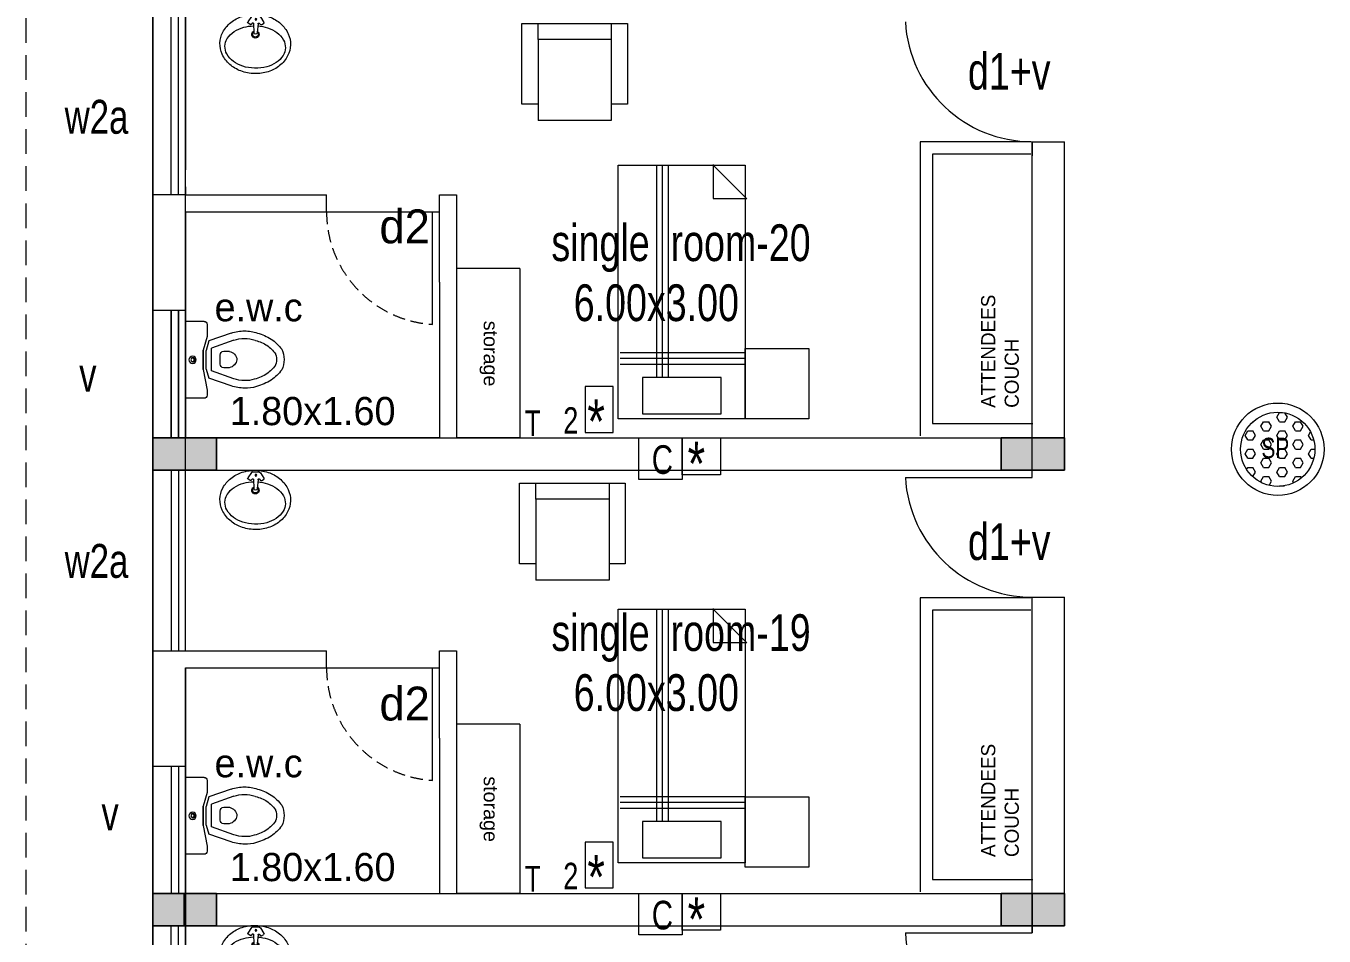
# Model space of a CAD drawing. Header units: metres. Extents: x 191982 to 427160, y -8904 to 80370.
# Drawn here: x 375868 to 385066, y 41819 to 48272 of the extents above; entities that cross this region are included whole.
import ezdxf

# ---------------------------------------------------------------- set-up
doc = ezdxf.new("R2010")
doc.units = ezdxf.units.M
doc.header["$LTSCALE"] = 700
doc.header["$MEASUREMENT"] = 0
doc.linetypes.add('DASHED2', pattern=[0.375, 0.25, -0.125])
doc.linetypes.add('HIDDEN2', pattern=[0.1875, 0.125, -0.0625])
doc.layers.get('0').update_dxf_attribs({"lineweight": 9})
for name, color, linetype, lineweight in [('COLUMN', 7, 'Continuous', 9), ('fur1', 7, 'Continuous', 9), ('FURNITURE', 7, 'Continuous', 9), ('MAIN GATE', 7, 'Continuous', 9), ('NEW PLANS', 7, 'Continuous', 9), ('PLAN', 7, 'Continuous', 9), ('TEXT', 7, 'Continuous', 9)]:
    doc.layers.add(name, color=color, linetype=linetype, lineweight=lineweight)
doc.styles.add('RVR', font='MOD20.TTF')
doc.styles.get("Standard").update_dxf_attribs({"font": 'swisscl.ttf'})

# ---------------------------------------------------------------- blocks, each defined once
blk = doc.blocks.new('EWC')
at = {"layer": 'COLUMN'}
blk.add_line((-0.2727, 0), (0.2727, 0), dxfattribs=at)
at = {"layer": 'PLAN'}
for p, q in [((-0.2727, -0.1316), (-0.2727, 0)), ((0.2727, -0.1316), (0.2727, 0)), ((-0.2512, -0.1532), (-0.1643, -0.1532)), ((-0.1895, -0.3249), (-0.1341, -0.167)), ((-0.1643, -0.1532), (-0.0685, -0.1258)), ((-0.1341, -0.167), (-0.0654, -0.1474)), ((-0.0685, -0.1258), (0.0685, -0.1258)), ((0.0685, -0.1258), (-0.0685, -0.1258)), ((0.0654, -0.1474), (-0.0654, -0.1474)), ((0.0654, -0.1474), (0.1293, -0.1656)), ((0.0685, -0.1258), (0.2143, -0.1532)), ((0.1852, -0.3249), (0.1293, -0.1656)), ((0.2143, -0.1532), (0.2512, -0.1532)), ((-0.1386, -0.3427), (-0.0831, -0.1844)), ((0.0788, -0.1844), (-0.0831, -0.1844)), ((-0.0603, -0.2716), (-0.0603, -0.3111)), ((0.0297, -0.2453), (-0.034, -0.2453)), ((0.056, -0.3111), (0.056, -0.2716)), ((0.1343, -0.3427), (0.0788, -0.1844))]:
    blk.add_line(p, q, dxfattribs=at)
for radius in [0.026, 0.0118]:
    blk.add_circle((0, -0.0508), radius, dxfattribs=at)
for centre, radius, start, end in [((-0.0141, -0.0486), 0.0036, 90.20714, 251.79286), ((-0.0127, -0.0573), 0.0036, 126.20714, 287.79286), ((0, -0.0508), 0.0153, 184.45592, 193.54408), ((0, -0.0508), 0.0153, 220.45592, 229.54408), ((-0.0065, -0.0635), 0.0036, 162.20714, 323.79286), ((0, -0.0508), 0.0153, 256.45592, 265.54408), ((0.0022, -0.0649), 0.0036, 198.20714, 359.79286), ((0, -0.0508), 0.0153, 292.45592, 301.54408), ((0.0101, -0.0609), 0.0036, 234.20714, 35.79286), ((0, -0.0508), 0.0153, 328.45592, 337.54408), ((0.0141, -0.0531), 0.0036, 270.20714, 71.79286), ((-0.2512, -0.1316), 0.0216, 180, 270), ((0.2512, -0.1316), 0.0216, 270, 360), ((-0.034, -0.2716), 0.0263, 90, 180), ((0.0297, -0.2716), 0.0263, 360, 90), ((0.0832, -0.4179), 0.2881, 161.16462, 180), ((0.0832, -0.4179), 0.2342, 161.16462, 180), ((0.0055, -0.2984), 0.067, 190.92396, 265.02141), ((-0.0002, -0.3646), 0.000539, 260.70561, 283.41981), ((-0.0109, -0.2978), 0.0682, 279.07843, 348.78496), ((-0.0875, -0.4179), 0.2342, 360, 18.83538), ((-0.0875, -0.4179), 0.2881, 360, 18.83538), ((0.0832, -0.4179), 0.2881, 180, 198.83538), ((0.0832, -0.4179), 0.2342, 180, 198.83538), ((-0.0193, -0.4324), 0.1664, 341.16462, 3.77544), ((-0.0193, -0.4324), 0.2203, 341.16462, 3.77544), ((0.1598, -0.4175), 0.3615, 194.96262, 211.78382), ((0.1598, -0.4175), 0.3076, 194.96262, 211.78382), ((-0.1809, -0.4026), 0.3298, 327.64617, 344.75526), ((-0.1809, -0.4026), 0.3837, 327.64617, 344.75526), ((0.1069, -0.4322), 0.3092, 214.63594, 233.93892), ((0.1069, -0.4322), 0.2553, 214.63594, 233.93892), ((-0.0022, -0.5371), 0.1085, 243.29881, 270), ((-0.0022, -0.5371), 0.1085, 270, 296.70119), ((-0.1112, -0.4322), 0.2553, 306.06108, 325.36406), ((-0.1112, -0.4322), 0.3092, 306.06108, 325.36406), ((-0.0022, -0.5371), 0.1624, 243.29881, 270), ((-0.0022, -0.5371), 0.1624, 270, 296.70119)]:
    blk.add_arc(centre, radius, start, end, dxfattribs=at)
blk = doc.blocks.new('BASIN')
at = {"layer": 'PLAN'}
for p, q in [((-0.0664, 0.0159), (-0.1279, 0.0123)), ((-0.0732, 0.0397), (-0.062, 0.0562)), ((-0.0629, 0.0267), (-0.0719, 0.0327)), ((-0.0163, 0.0314), (-0.0551, 0.0576)), ((-0.0103, -0.0193), (-0.0103, 0.0193)), ((-0.0664, -0.0159), (-0.1279, -0.0123)), ((-0.0732, -0.0397), (-0.062, -0.0562)), ((-0.0629, -0.0267), (-0.0719, -0.0327)), ((-0.0163, -0.0315), (-0.0551, -0.0576))]:
    blk.add_line(p, q, dxfattribs=at)
blk.add_lwpolyline([(-0.2102, -0.25, 0.114941), (-0.1316, -0.2317, 0.103853), (-0.0616, -0.1768, 0.091249), (-0.0165, -0.0975, 0.083978), (0, 0, 0.083978), (-0.0165, 0.0975, 0.091249), (-0.0616, 0.1768, 0.103853), (-0.1316, 0.2317, 0.114941), (-0.2102, 0.25, 0.114941), (-0.2887, 0.2317, 0.103853), (-0.3588, 0.1768, 0.091249), (-0.4039, 0.0975, 0.083978), (-0.4204, 0, 0.083978), (-0.4039, -0.0975, 0.091249), (-0.3588, -0.1768, 0.103853), (-0.2887, -0.2317, 0.114941)], format="xyb", close=True, dxfattribs=at)
for points in [[(-0.082, 0.015, 0.058321), (-0.0937, 0.085, 0.08231), (-0.1256, 0.1515, 0.106842), (-0.1772, 0.1994, 0.134388), (-0.2316, 0.2143, 0.134388), (-0.286, 0.1994, 0.106842), (-0.3377, 0.1515, 0.08231), (-0.3696, 0.085, 0.070665), (-0.3816, 0)], [(-0.3816, 0, 0.070665), (-0.3696, -0.085, 0.08231), (-0.3377, -0.1515, 0.106842), (-0.286, -0.1994, 0.134388), (-0.2316, -0.2143, 0.134388), (-0.1772, -0.1994, 0.106842), (-0.1256, -0.1515, 0.08231), (-0.0937, -0.085, 0.058296), (-0.082, -0.015)]]:
    blk.add_lwpolyline(points, format="xyb", dxfattribs=at)
for radius in [0.00569, 0.00369]:
    blk.add_circle((-0.0349, 0), radius, dxfattribs=at)
for centre, radius, start, end in [((-0.142, -0.0004), 0.0257, 30.89641, 331.20825), ((-0.142, -0.0004), 0.0188, 42.66127, 320.64746), ((-0.1279, 0), 0.0123, 89.75733, 270.24267), ((-0.0691, 0.0369), 0.005, 145.96273, 235.96273), ((-0.0663, 0.0218), 0.0059, 268.92232, 55.39757), ((-0.0579, 0.0534), 0.005, 55.96273, 145.96273), ((-0.0247, 0.0197), 0.0144, 358.39997, 54.51472), ((-0.0691, -0.0369), 0.005, 123.91807, 214.03727), ((-0.0663, -0.0218), 0.0059, 304.60243, 91.07768), ((-0.0579, -0.0534), 0.005, 214.03727, 304.00089), ((-0.0247, -0.0197), 0.0144, 305.48528, 1.60003)]:
    blk.add_arc(centre, radius, start, end, dxfattribs=at)
blk = doc.blocks.new('A$C68D14229')
for p, q in [((0.53, 0.15), (0.53, 72.15)), ((0.53, 72.15), (36.53, 72.15)), ((36.53, 72.15), (36.53, 0.15)), ((22.29, 60.4), (22.29, 0.15)), ((23.96, 60.4), (23.96, 0.15)), ((25.62, 60.4), (25.62, 0.15)), ((0.53, 56.71), (36, 56.69)), ((0.53, 55.02), (36, 55.02)), ((0.53, 53.36), (36, 53.36)), ((0.11, 9.73), (9.63, 0.15)), ((9.63, 9.58), (0.11, 9.58)), ((9.63, 0), (9.63, 9.58)), ((36.53, 0.15), (0.53, 0.15))]:
    blk.add_line(p, q)
blk.add_lwpolyline([(29.63, 70.7), (7.38, 70.7), (7.38, 60.4), (29.63, 60.4)], close=True)
blk = doc.blocks.new('sofa1')
at = {"layer": 'fur1', "ltscale": 0.5}
for p, q in [((-16.33, 0), (-16.33, -25)), ((-11.33, 0), (-16.33, 0)), ((11.33, 0), (-11.33, 0)), ((-11.33, 0), (-11.33, -30)), ((16.33, 0), (11.33, 0)), ((11.33, -5), (11.33, 0)), ((11.33, -5), (11.33, 0)), ((16.33, -25), (16.33, 0)), ((-11.33, -5), (11.33, -5)), ((11.33, -5), (11.33, -30)), ((-16.33, -25), (-11.33, -25)), ((11.33, -25), (16.33, -25)), ((-11.33, -30), (11.33, -30))]:
    blk.add_line(p, q, dxfattribs=at)
blk = doc.blocks.new('DAS')
at = {"layer": 'MAIN GATE'}
h = blk.add_hatch(dxfattribs=at)
h.set_pattern_fill('HEX', color=1, scale=0.3, style=0)
h.paths.add_polyline_path([(-3163.779, -2.1999, 1), (-3163.253, -2.1999, 1)])
at = {"layer": 'MAIN GATE', "color": 5}
for radius in [0.3279, 0.263]:
    blk.add_circle((-3163.516, -2.1999), radius, dxfattribs=at)
at = {"layer": 'NEW PLANS', "color": 7}
blk.add_text('SP', height=0.144, dxfattribs=at).set_placement((-3163.6314, -2.2621))

msp = doc.modelspace()

# ---------------------------------------------------------------- hatches: boundary and pattern name
at = {"layer": 'NEW PLANS'}
for points in [[(376767.772, 45351.692), (376767.772, 45121.692), (376997.772, 45121.692), (376997.772, 45351.692)], [(376767.772, 45351.692), (376767.772, 45121.692), (376997.772, 45121.692), (376997.772, 45351.692)], [(376767.772, 45351.692), (376767.772, 45121.692), (376997.772, 45121.692), (376997.772, 45351.692)], [(376767.772, 45351.692), (376767.772, 45121.692), (376997.772, 45121.692), (376997.772, 45351.692)], [(376997.772, 45351.692), (376997.772, 45121.692), (376767.772, 45121.692), (376767.772, 45351.692)], [(376767.772, 45351.692), (376767.772, 45121.692), (376997.772, 45121.692), (376997.772, 45351.692)], [(376767.772, 45351.692), (376767.772, 45121.692), (376997.772, 45121.692), (376997.772, 45351.692)], [(376997.772, 45351.692), (376997.772, 45121.692), (376767.772, 45121.692), (376767.772, 45351.692)], [(376997.772, 45351.692), (376997.772, 45121.692), (377217.772, 45121.692), (377217.772, 45351.692)], [(376997.772, 45351.692), (376997.772, 45121.692), (377217.772, 45121.692), (377217.772, 45351.692)], [(376997.772, 45351.692), (376997.772, 45121.692), (377217.772, 45121.692), (377217.772, 45351.692)], [(376997.772, 45351.692), (376997.772, 45121.692), (377217.772, 45121.692), (377217.772, 45351.692)], [(376997.772, 45351.692), (377217.772, 45351.692), (377217.772, 45121.692), (376997.772, 45121.692)], [(376997.772, 45351.692), (376997.772, 45121.692), (377217.772, 45121.692), (377217.772, 45351.692)], [(376997.772, 45351.692), (376997.772, 45121.692), (377217.772, 45121.692), (377217.772, 45351.692)], [(376997.772, 45351.692), (377217.772, 45351.692), (377217.772, 45121.692), (376997.772, 45121.692)], [(382777.772, 45351.692), (382777.772, 45121.692), (382997.772, 45121.692), (382997.772, 45351.692)], [(382777.772, 45351.692), (382777.772, 45121.692), (382997.772, 45121.692), (382997.772, 45351.692)], [(382777.772, 45351.692), (382777.772, 45121.692), (382997.772, 45121.692), (382997.772, 45351.692)], [(382777.772, 45351.692), (382777.772, 45121.692), (382997.772, 45121.692), (382997.772, 45351.692)], [(383007.772, 45351.692), (383007.772, 45121.692), (382777.772, 45121.692), (382777.772, 45351.692)], [(383007.772, 45351.692), (383007.772, 45121.692), (382777.772, 45121.692), (382777.772, 45351.692)], [(382777.772, 45351.692), (382777.772, 45121.692), (382997.772, 45121.692), (382997.772, 45351.692)], [(382777.772, 45351.692), (382777.772, 45121.692), (382997.772, 45121.692), (382997.772, 45351.692)], [(382777.772, 45351.692), (382777.772, 45121.692), (382997.772, 45121.692), (382997.772, 45351.692)], [(383007.772, 45351.692), (383007.772, 45121.692), (382777.772, 45121.692), (382777.772, 45351.692)], [(383007.772, 45351.692), (383007.772, 45121.692), (382777.772, 45121.692), (382777.772, 45351.692)], [(382777.772, 45351.692), (382777.772, 45121.692), (382997.772, 45121.692), (382997.772, 45351.692)], [(382777.772, 45351.692), (382777.772, 45121.692), (382997.772, 45121.692), (382997.772, 45351.692)], [(383007.772, 45351.692), (383007.772, 45121.692), (382777.772, 45121.692), (382777.772, 45351.692)], [(383007.772, 45351.692), (383007.772, 45121.692), (382777.772, 45121.692), (382777.772, 45351.692)], [(382777.772, 45351.692), (382777.772, 45121.692), (382997.772, 45121.692), (382997.772, 45351.692)], [(382777.772, 45351.692), (382777.772, 45121.692), (382997.772, 45121.692), (382997.772, 45351.692)], [(382997.772, 45351.692), (382777.772, 45351.692), (382777.772, 45121.692), (382997.772, 45121.692)], [(382997.772, 45351.692), (382997.772, 45121.692), (383227.772, 45121.692), (383227.772, 45351.692)], [(382997.772, 45351.692), (382997.772, 45121.692), (383227.772, 45121.692), (383227.772, 45351.692)], [(382997.772, 45351.692), (382997.772, 45121.692), (383227.772, 45121.692), (383227.772, 45351.692)], [(382997.772, 45351.692), (382997.772, 45121.692), (383227.772, 45121.692), (383227.772, 45351.692)], [(382997.772, 45351.692), (382997.772, 45121.692), (383227.772, 45121.692), (383227.772, 45351.692)], [(382997.772, 45351.692), (382997.772, 45121.692), (383227.772, 45121.692), (383227.772, 45351.692)], [(382997.772, 45351.692), (382997.772, 45121.692), (383227.772, 45121.692), (383227.772, 45351.692)], [(382997.772, 45351.692), (382997.772, 45121.692), (383227.772, 45121.692), (383227.772, 45351.692)], [(382997.772, 45351.692), (382997.772, 45121.692), (383227.772, 45121.692), (383227.772, 45351.692)], [(382997.772, 45351.692), (382997.772, 45121.692), (383227.772, 45121.692), (383227.772, 45351.692)], [(382997.772, 45351.692), (382997.772, 45121.692), (383227.772, 45121.692), (383227.772, 45351.692)], [(383227.772, 45351.692), (383227.772, 45121.692), (382997.772, 45121.692), (382997.772, 45351.692)], [(383007.772, 45351.692), (383227.772, 45351.692), (383227.772, 45121.692), (383007.772, 45121.692)], [(383007.772, 45351.692), (383227.772, 45351.692), (383227.772, 45121.692), (383007.772, 45121.692)], [(383007.772, 45351.692), (383227.772, 45351.692), (383227.772, 45121.692), (383007.772, 45121.692)], [(383007.772, 45351.692), (383227.772, 45351.692), (383227.772, 45121.692), (383007.772, 45121.692)], [(383007.772, 45351.692), (383227.772, 45351.692), (383227.772, 45121.692), (383007.772, 45121.692)], [(383007.772, 45351.692), (383227.772, 45351.692), (383227.772, 45121.692), (383007.772, 45121.692)], [(376767.772, 42121.692), (376767.772, 41891.692), (376987.772, 41891.692), (376987.772, 42121.692)], [(376767.772, 41891.692), (376767.772, 42121.692), (376987.772, 42121.692), (376987.772, 41891.692)], [(376997.772, 41891.692), (376997.772, 42121.692), (376767.772, 42121.692), (376767.772, 41891.692)], [(376997.772, 41891.692), (376997.772, 42121.692), (376767.772, 42121.692), (376767.772, 41891.692)], [(376767.772, 42121.692), (376767.772, 41891.692), (376987.772, 41891.692), (376987.772, 42121.692)], [(376767.772, 42121.692), (376767.772, 41891.692), (376997.772, 41891.692), (376997.772, 42121.692)], [(376767.772, 42121.692), (376767.772, 41891.692), (376997.772, 41891.692), (376997.772, 42121.692)], [(376767.772, 42121.692), (376767.772, 41891.692), (376997.772, 41891.692), (376997.772, 42121.692)], [(376767.772, 42121.692), (376767.772, 41891.692), (376997.772, 41891.692), (376997.772, 42121.692)], [(376767.772, 41891.692), (376767.772, 42121.692), (376987.772, 42121.692), (376987.772, 41891.692)], [(376767.772, 42121.692), (376767.772, 41891.692), (376987.772, 41891.692), (376987.772, 42121.692)], [(376997.772, 42121.692), (376997.772, 41891.692), (376767.772, 41891.692), (376767.772, 42121.692)], [(376997.772, 42121.692), (376997.772, 41891.692), (376767.772, 41891.692), (376767.772, 42121.692)], [(376767.772, 41891.692), (376767.772, 42121.692), (376987.772, 42121.692), (376987.772, 41891.692)], [(376767.772, 41891.692), (376767.772, 42121.692), (376997.772, 42121.692), (376997.772, 41891.692)], [(376767.772, 41891.692), (376767.772, 42121.692), (376997.772, 42121.692), (376997.772, 41891.692)], [(376767.772, 41891.692), (376767.772, 42121.692), (376997.772, 42121.692), (376997.772, 41891.692)], [(376767.772, 41891.692), (376767.772, 42121.692), (376997.772, 42121.692), (376997.772, 41891.692)], [(376987.772, 42121.692), (376987.772, 41891.692), (377217.772, 41891.692), (377217.772, 42121.692)], [(376987.772, 41891.692), (376987.772, 42121.692), (377217.772, 42121.692), (377217.772, 41891.692)], [(376987.772, 42121.692), (376987.772, 41891.692), (377217.772, 41891.692), (377217.772, 42121.692)], [(376987.772, 41891.692), (376987.772, 42121.692), (377217.772, 42121.692), (377217.772, 41891.692)], [(376987.772, 42121.692), (376987.772, 41891.692), (377217.772, 41891.692), (377217.772, 42121.692)], [(376987.772, 41891.692), (376987.772, 42121.692), (377217.772, 42121.692), (377217.772, 41891.692)], [(376997.772, 41891.692), (377217.772, 41891.692), (377217.772, 42121.692), (376997.772, 42121.692)], [(376997.772, 41891.692), (377217.772, 41891.692), (377217.772, 42121.692), (376997.772, 42121.692)], [(376997.772, 42121.692), (376997.772, 41891.692), (377217.772, 41891.692), (377217.772, 42121.692)], [(376997.772, 42121.692), (376997.772, 41891.692), (377217.772, 41891.692), (377217.772, 42121.692)], [(376997.772, 42121.692), (376997.772, 41891.692), (377217.772, 41891.692), (377217.772, 42121.692)], [(376997.772, 42121.692), (376997.772, 41891.692), (377217.772, 41891.692), (377217.772, 42121.692)], [(376997.772, 42121.692), (377217.772, 42121.692), (377217.772, 41891.692), (376997.772, 41891.692)], [(376997.772, 42121.692), (377217.772, 42121.692), (377217.772, 41891.692), (376997.772, 41891.692)], [(376997.772, 41891.692), (376997.772, 42121.692), (377217.772, 42121.692), (377217.772, 41891.692)], [(376997.772, 41891.692), (376997.772, 42121.692), (377217.772, 42121.692), (377217.772, 41891.692)], [(376997.772, 41891.692), (376997.772, 42121.692), (377217.772, 42121.692), (377217.772, 41891.692)], [(376997.772, 41891.692), (376997.772, 42121.692), (377217.772, 42121.692), (377217.772, 41891.692)], [(382777.772, 42121.692), (382777.772, 41891.692), (382997.772, 41891.692), (382997.772, 42121.692)], [(382777.772, 42121.692), (382777.772, 41891.692), (382997.772, 41891.692), (382997.772, 42121.692)], [(382777.772, 42121.692), (382777.772, 41891.692), (382997.772, 41891.692), (382997.772, 42121.692)], [(383007.772, 42121.692), (383007.772, 41891.692), (382777.772, 41891.692), (382777.772, 42121.692)], [(383007.772, 42121.692), (383007.772, 41891.692), (382777.772, 41891.692), (382777.772, 42121.692)], [(382777.772, 42121.692), (382777.772, 41891.692), (382997.772, 41891.692), (382997.772, 42121.692)], [(382777.772, 42121.692), (382777.772, 41891.692), (382997.772, 41891.692), (382997.772, 42121.692)], [(383007.772, 42121.692), (383007.772, 41891.692), (382777.772, 41891.692), (382777.772, 42121.692)], [(383007.772, 42121.692), (383007.772, 41891.692), (382777.772, 41891.692), (382777.772, 42121.692)], [(382777.772, 42121.692), (382777.772, 41891.692), (382997.772, 41891.692), (382997.772, 42121.692)], [(382997.772, 42121.692), (382997.772, 41891.692), (383227.772, 41891.692), (383227.772, 42121.692)], [(382997.772, 42121.692), (382997.772, 41891.692), (383227.772, 41891.692), (383227.772, 42121.692)], [(382997.772, 42121.692), (382997.772, 41891.692), (383227.772, 41891.692), (383227.772, 42121.692)], [(382997.772, 42121.692), (382997.772, 41891.692), (383227.772, 41891.692), (383227.772, 42121.692)], [(382997.772, 42121.692), (382997.772, 41891.692), (383227.772, 41891.692), (383227.772, 42121.692)], [(382997.772, 42121.692), (382997.772, 41891.692), (383227.772, 41891.692), (383227.772, 42121.692)], [(383007.772, 42121.692), (383227.772, 42121.692), (383227.772, 41891.692), (383007.772, 41891.692)], [(383007.772, 42121.692), (383227.772, 42121.692), (383227.772, 41891.692), (383007.772, 41891.692)], [(383007.772, 42121.692), (383227.772, 42121.692), (383227.772, 41891.692), (383007.772, 41891.692)], [(383007.772, 42121.692), (383227.772, 42121.692), (383227.772, 41891.692), (383007.772, 41891.692)]]:
    msp.add_hatch(color=256, dxfattribs=at).paths.add_polyline_path(points)

# ---------------------------------------------------------------- linework, layer by layer
for points in [[(380028.907, 45714.597), (379831.111, 45714.597), (379831.111, 45390.131), (380028.907, 45390.131)], [(380210.496, 45351.692), (380517.404, 45351.692), (380517.404, 45057.232), (380210.496, 45057.232)], [(380517.404, 45351.692), (380790.211, 45351.692), (380790.211, 45089.95), (380517.404, 45089.95)], [(380028.907, 42484.597), (379831.111, 42484.597), (379831.111, 42160.131), (380028.907, 42160.131)], [(380210.496, 42121.692), (380517.404, 42121.692), (380517.404, 41827.232), (380210.496, 41827.232)], [(380517.404, 42121.692), (380790.211, 42121.692), (380790.211, 41859.95), (380517.404, 41859.95)]]:
    msp.add_lwpolyline(points, close=True)
at = {"layer": 'FURNITURE'}
for p, q in [((382987.192, 47450.99), (382204.095, 47450.99)), ((382204.095, 47450.99), (382204.095, 45366.763)), ((382987.192, 47363.233), (382291.853, 47363.233)), ((382291.853, 47363.233), (382291.853, 45454.52)), ((379367.772, 46551.692), (378917.772, 46551.692)), ((379367.772, 46551.692), (379367.772, 45351.692)), ((382291.853, 45454.52), (383001.829, 45454.52)), ((379367.772, 45351.692), (378917.772, 45351.692)), ((382987.192, 44217.16), (382204.095, 44217.16)), ((382204.095, 44217.16), (382204.095, 42132.932)), ((382987.192, 44129.403), (382291.853, 44129.403)), ((382291.853, 44129.403), (382291.853, 42220.69)), ((379367.772, 43321.692), (378917.772, 43321.692)), ((379367.772, 43321.692), (379367.772, 42121.692)), ((382291.853, 42220.69), (383001.829, 42220.69)), ((379367.772, 42121.692), (378917.772, 42121.692))]:
    msp.add_line(p, q, dxfattribs=at)
for points in [[(380964.455, 45985.597), (381414.455, 45985.597), (381414.455, 45485.597), (380964.455, 45485.597)], [(380964.455, 42807.128), (381414.455, 42807.128), (381414.455, 42307.128), (380964.455, 42307.128)]]:
    msp.add_lwpolyline(points, close=True, dxfattribs=at)
at = {"layer": 'MAIN GATE'}
for p, q in [((376767.772, 51581.692), (376767.772, 19256.692)), ((376997.772, 47074.832), (376767.772, 47074.832)), ((377997.772, 46954.832), (377997.772, 47074.832)), ((377217.772, 45354.832), (378797.772, 45354.832)), ((377997.772, 43721.692), (377997.772, 43841.692)), ((377217.772, 42121.692), (378917.772, 42121.692)), ((377217.772, 41891.692), (378917.772, 41891.692))]:
    msp.add_line(p, q, dxfattribs=at)
at = {"layer": 'NEW PLANS'}
for p, q in [((376767.772, 22511.692), (376767.772, 54811.692)), ((376767.772, 22741.692), (376767.772, 54811.692)), ((376997.772, 47074.832), (376997.772, 49802.65)), ((376997.772, 48582.65), (376997.772, 47252.65)), ((376897.772, 47074.832), (376897.772, 48354.312)), ((376947.772, 47074.832), (376947.772, 48354.312)), ((376997.772, 47252.65), (376997.772, 48352.65)), ((376997.772, 47252.65), (376997.772, 48257.381)), ((376997.772, 48257.381), (376997.772, 47252.65)), ((382997.772, 45071.692), (382997.772, 47451.692)), ((382997.772, 47451.692), (382997.772, 47351.692)), ((382997.772, 45121.692), (382997.772, 47451.692)), ((382997.772, 45121.692), (382997.772, 47451.692)), ((382997.772, 47451.692), (383227.772, 47451.692)), ((383227.772, 45121.692), (383227.772, 47451.692)), ((383227.772, 45121.692), (383227.772, 47451.692)), ((383227.772, 45121.692), (383227.772, 47451.692)), ((376997.772, 47074.832), (376997.772, 47252.65)), ((376997.772, 46752.65), (376997.772, 47132.65)), ((376997.772, 46752.65), (376997.772, 47132.65)), ((376997.772, 46752.65), (376997.772, 47132.65)), ((376997.772, 47132.65), (376997.772, 47074.832)), ((376997.772, 47132.65), (376997.772, 47074.832)), ((376997.772, 47132.65), (376997.772, 47074.832)), ((376997.772, 47132.65), (376997.772, 47074.832)), ((376997.772, 47132.65), (376997.772, 47074.832)), ((376997.772, 46752.65), (376997.772, 47131.692)), ((376997.772, 46752.65), (376997.772, 47131.692)), ((376997.772, 46752.65), (376997.772, 47131.692)), ((376997.772, 46752.65), (376997.772, 47131.692)), ((376997.772, 47074.832), (377997.772, 47074.832)), ((378797.772, 47074.832), (378917.772, 47074.832)), ((378797.772, 46454.832), (378797.772, 47074.832)), ((378797.772, 47074.832), (378917.772, 47074.832)), ((378797.772, 46454.832), (378797.772, 47074.832)), ((378917.772, 47074.832), (378917.772, 45354.832)), ((378917.772, 47074.832), (378917.772, 45354.832)), ((376997.772, 46752.65), (376997.772, 46954.832)), ((376997.772, 46954.832), (376997.772, 46752.65)), ((376997.772, 46954.832), (376997.772, 46752.65)), ((376997.772, 46954.832), (376997.772, 46752.65)), ((376997.772, 46954.832), (376997.772, 46752.65)), ((376997.772, 46954.832), (376997.772, 46912.65)), ((376997.772, 46752.65), (376997.772, 46954.832)), ((376997.772, 46574.832), (376997.772, 46954.832)), ((376997.772, 46574.832), (376997.772, 46954.832)), ((376997.772, 46574.832), (376997.772, 46954.832)), ((376997.772, 46574.832), (376997.772, 46954.832)), ((376997.772, 46954.832), (376997.772, 46454.832)), ((376997.772, 46954.832), (378797.772, 46954.832)), ((376997.772, 46794.832), (376997.772, 46914.832)), ((376997.772, 46794.832), (376997.772, 46914.832)), ((376997.772, 45352.65), (376997.772, 46912.65)), ((376997.772, 46912.65), (376997.772, 46792.65)), ((378747.772, 46156.396), (378747.772, 46954.832)), ((376997.772, 46574.832), (376997.772, 46794.832)), ((376997.772, 46574.832), (376997.772, 46794.832)), ((376997.772, 43841.692), (376997.772, 46632.65)), ((376997.772, 43841.692), (376997.772, 46632.65)), ((376997.772, 45351.692), (376997.772, 46632.65)), ((376997.772, 45351.692), (376997.772, 46632.65)), ((376997.772, 46332.65), (376997.772, 46632.65)), ((376997.772, 45352.65), (376997.772, 46632.65)), ((376997.772, 45352.65), (376997.772, 46632.65)), ((376997.772, 45352.65), (376997.772, 46632.65)), ((378917.772, 46574.832), (378917.772, 45354.832)), ((376997.772, 46454.832), (376997.772, 45450.101)), ((376997.772, 46454.832), (376997.772, 45354.832)), ((376997.772, 45450.101), (376997.772, 46454.832)), ((378797.772, 46454.832), (378797.772, 45354.832)), ((378797.772, 46454.832), (378797.772, 45354.832)), ((378797.772, 46454.832), (378797.772, 45354.832)), ((376997.772, 46254.832), (376767.772, 46254.832)), ((376897.772, 45354.312), (376897.772, 46254.832)), ((376897.772, 46254.832), (376897.772, 45354.832)), ((376947.772, 45354.312), (376947.772, 46254.832)), ((376947.772, 46254.832), (376947.772, 45354.832)), ((376767.772, 45355.27), (377217.772, 45355.27)), ((376767.772, 45355.27), (377217.772, 45355.27)), ((376767.772, 45355.27), (377217.772, 45355.27)), ((376767.772, 45355.27), (377217.772, 45355.27)), ((376767.772, 45355.27), (377217.772, 45355.27)), ((376767.772, 45355.27), (377217.772, 45355.27)), ((376767.772, 45355.27), (377217.772, 45355.27)), ((376767.772, 45355.27), (377217.772, 45355.27)), ((376767.772, 45355.27), (377217.772, 45355.27)), ((376767.772, 45355.27), (377217.772, 45355.27)), ((376767.772, 45355.27), (377217.772, 45355.27)), ((376767.772, 45355.27), (377217.772, 45355.27)), ((376767.772, 45355.27), (377217.772, 45355.27)), ((376767.772, 45355.27), (377217.772, 45355.27)), ((376767.772, 45354.832), (377217.772, 45354.832)), ((376767.772, 45354.832), (377217.772, 45354.832)), ((376767.772, 45354.832), (377217.772, 45354.832)), ((376767.772, 45354.832), (377217.772, 45354.832)), ((376767.772, 45354.832), (377217.772, 45354.832)), ((376767.772, 45354.832), (377217.772, 45354.832)), ((376767.772, 45354.832), (378797.772, 45354.832)), ((376767.772, 45354.832), (378797.772, 45354.832)), ((376767.772, 45354.832), (378797.772, 45354.832)), ((376767.772, 45354.832), (377217.772, 45354.832)), ((376767.772, 45354.832), (377217.772, 45354.832)), ((376767.772, 45354.832), (377217.772, 45354.832)), ((376767.772, 45354.832), (377217.772, 45354.832)), ((376767.772, 45354.832), (377217.772, 45354.832)), ((376767.772, 45354.832), (378797.772, 45354.832)), ((376767.772, 45354.832), (378797.772, 45354.832)), ((376767.772, 45354.832), (378797.772, 45354.832)), ((376767.772, 45354.832), (377217.772, 45354.832)), ((376767.772, 45354.832), (377217.772, 45354.832)), ((376767.772, 45354.832), (377217.772, 45354.832)), ((376767.772, 45354.832), (377217.772, 45354.832)), ((376767.772, 45354.832), (377217.772, 45354.832)), ((376767.772, 45354.832), (377217.772, 45354.832)), ((376767.772, 45354.832), (377217.772, 45354.832)), ((376767.772, 45354.832), (377217.772, 45354.832)), ((376767.772, 45354.312), (377217.772, 45354.312)), ((376767.772, 45354.312), (377217.772, 45354.312)), ((376767.772, 45354.312), (377217.772, 45354.312)), ((376767.772, 45354.312), (377217.772, 45354.312)), ((376767.772, 45354.312), (377217.772, 45354.312)), ((376767.772, 45354.312), (377217.772, 45354.312)), ((376767.772, 45354.312), (377217.772, 45354.312)), ((376767.772, 45354.312), (377217.772, 45354.312)), ((376767.772, 45354.312), (377217.772, 45354.312)), ((376767.772, 45354.312), (377217.772, 45354.312)), ((376767.772, 45354.312), (377217.772, 45354.312)), ((376767.772, 45354.312), (377217.772, 45354.312)), ((376767.772, 45354.312), (377217.772, 45354.312)), ((376767.772, 45354.312), (377217.772, 45354.312)), ((376767.772, 45354.312), (378797.772, 45354.312)), ((376767.772, 45354.312), (378797.772, 45354.312)), ((376767.772, 45354.312), (378797.772, 45354.312)), ((376767.772, 45354.312), (378797.772, 45354.312)), ((376767.772, 45354.312), (378797.772, 45354.312)), ((376767.772, 45354.312), (378797.772, 45354.312)), ((376767.772, 45352.65), (377217.772, 45352.65)), ((376767.772, 45352.65), (377217.772, 45352.65)), ((376767.772, 45352.65), (377217.772, 45352.65)), ((376767.772, 45352.65), (377217.772, 45352.65)), ((376767.772, 45352.65), (377217.772, 45352.65)), ((376767.772, 45352.65), (377217.772, 45352.65)), ((376767.772, 45352.65), (377217.772, 45352.65)), ((376767.772, 45352.65), (377217.772, 45352.65)), ((376767.772, 45352.65), (377217.772, 45352.65)), ((376767.772, 45352.65), (377217.772, 45352.65)), ((376767.772, 45352.65), (377217.772, 45352.65)), ((376767.772, 45352.65), (377217.772, 45352.65)), ((376767.772, 45351.692), (377217.772, 45351.692)), ((376767.772, 45351.692), (377217.772, 45351.692)), ((376767.772, 45351.692), (377217.772, 45351.692)), ((376767.772, 45351.692), (377217.772, 45351.692)), ((376767.772, 45351.692), (377217.772, 45351.692)), ((376767.772, 45351.692), (377217.772, 45351.692)), ((376767.772, 45351.692), (377217.772, 45351.692)), ((376767.772, 45351.692), (377217.772, 45351.692)), ((376767.772, 45351.692), (377217.772, 45351.692)), ((376767.772, 45351.692), (377217.772, 45351.692)), ((376767.772, 45351.692), (377217.772, 45351.692)), ((376767.772, 45351.692), (377217.772, 45351.692)), ((376767.772, 45351.692), (377217.772, 45351.692)), ((376767.772, 45351.692), (377217.772, 45351.692)), ((376767.772, 45351.692), (383227.772, 45351.692)), ((376767.772, 45351.692), (383227.772, 45351.692)), ((376767.772, 45351.692), (383227.772, 45351.692)), ((376767.772, 45351.692), (383227.772, 45351.692)), ((376767.772, 45351.692), (383227.772, 45351.692)), ((376767.772, 45351.692), (383227.772, 45351.692)), ((376767.772, 45351.692), (383227.772, 45351.692)), ((376767.772, 45351.692), (383227.772, 45351.692)), ((377217.772, 45354.832), (378797.772, 45354.832)), ((377217.772, 45354.832), (378797.772, 45354.832)), ((377217.772, 45354.832), (378797.772, 45354.832)), ((377217.772, 45354.832), (378797.772, 45354.832)), ((377217.772, 45354.832), (378797.772, 45354.832)), ((377217.772, 45354.832), (378797.772, 45354.832)), ((377217.772, 45354.832), (378797.772, 45354.832)), ((377217.772, 45354.832), (378797.772, 45354.832)), ((377217.772, 45121.692), (377217.772, 45351.692)), ((377217.772, 45121.692), (377217.772, 45351.692)), ((377217.772, 45121.692), (377217.772, 45351.692)), ((377217.772, 45121.692), (377217.772, 45351.692)), ((377217.772, 45121.692), (377217.772, 45351.692)), ((377217.772, 45121.692), (377217.772, 45351.692)), ((377217.772, 45121.692), (377217.772, 45351.692)), ((377217.772, 45121.692), (377217.772, 45351.692)), ((382777.772, 45351.692), (383227.772, 45351.692)), ((382777.772, 45351.692), (383227.772, 45351.692)), ((382777.772, 45351.692), (383227.772, 45351.692)), ((382777.772, 45351.692), (383227.772, 45351.692)), ((382777.772, 45351.692), (383227.772, 45351.692)), ((382777.772, 45121.692), (382777.772, 45351.692)), ((382777.772, 45351.692), (383227.772, 45351.692)), ((382777.772, 45351.692), (383227.772, 45351.692)), ((382777.772, 45351.692), (383227.772, 45351.692)), ((382777.772, 45351.692), (383227.772, 45351.692)), ((382777.772, 45351.692), (383227.772, 45351.692)), ((382777.772, 45121.692), (382777.772, 45351.692)), ((382777.772, 45351.692), (383227.772, 45351.692)), ((382777.772, 45351.692), (383227.772, 45351.692)), ((382777.772, 45351.692), (383227.772, 45351.692)), ((382777.772, 45351.692), (383227.772, 45351.692)), ((382777.772, 45121.692), (382777.772, 45351.692)), ((383227.772, 45351.692), (382777.772, 45351.692)), ((382777.772, 45351.692), (383227.772, 45351.692)), ((382777.772, 45351.692), (383227.772, 45351.692)), ((382777.772, 45121.692), (382777.772, 45351.692)), ((382777.772, 45351.692), (383227.772, 45351.692)), ((382777.772, 45351.692), (383227.772, 45351.692)), ((382777.772, 45351.692), (383227.772, 45351.692)), ((382777.772, 45351.692), (383227.772, 45351.692)), ((382777.772, 45351.692), (383227.772, 45351.692)), ((382777.772, 45121.692), (382777.772, 45351.692)), ((382777.772, 45351.692), (383227.772, 45351.692)), ((382777.772, 45351.692), (383227.772, 45351.692)), ((382777.772, 45351.692), (383227.772, 45351.692)), ((382777.772, 45351.692), (383227.772, 45351.692)), ((382777.772, 45121.692), (382777.772, 45351.692)), ((383227.772, 45351.692), (382777.772, 45351.692)), ((382777.772, 45351.692), (383227.772, 45351.692)), ((382777.772, 45351.692), (383227.772, 45351.692)), ((382777.772, 45121.692), (382777.772, 45351.692)), ((382777.772, 45351.692), (383227.772, 45351.692)), ((382777.772, 45351.692), (383227.772, 45351.692)), ((382777.772, 45351.692), (383227.772, 45351.692)), ((382777.772, 45351.692), (383227.772, 45351.692)), ((382777.772, 45121.692), (382777.772, 45351.692)), ((383227.772, 45351.692), (382777.772, 45351.692)), ((382777.772, 45351.692), (383227.772, 45351.692)), ((382777.772, 45351.692), (383227.772, 45351.692)), ((382777.772, 45121.692), (382777.772, 45351.692)), ((382777.772, 45121.692), (382777.772, 45351.692)), ((382777.772, 45121.692), (382777.772, 45351.692)), ((382777.772, 45121.692), (382777.772, 45351.692)), ((382997.772, 45071.692), (382997.772, 45351.692)), ((383227.772, 45121.692), (383227.772, 45351.692)), ((383227.772, 45121.692), (383227.772, 45351.692)), ((383227.772, 45121.692), (383227.772, 45351.692)), ((383227.772, 45121.692), (383227.772, 45351.692)), ((383227.772, 45121.692), (383227.772, 45351.692)), ((383227.772, 45121.692), (383227.772, 45351.692)), ((376767.772, 45121.692), (377217.772, 45121.692)), ((376767.772, 45121.692), (377217.772, 45121.692)), ((376767.772, 45121.692), (377217.772, 45121.692)), ((376767.772, 45121.692), (377217.772, 45121.692)), ((376767.772, 45121.692), (377217.772, 45121.692)), ((376767.772, 45121.692), (377217.772, 45121.692)), ((376767.772, 45121.692), (377217.772, 45121.692)), ((376767.772, 45121.692), (377217.772, 45121.692)), ((376767.772, 45121.692), (377217.772, 45121.692)), ((376767.772, 45121.692), (377217.772, 45121.692)), ((376767.772, 45121.692), (377217.772, 45121.692)), ((376767.772, 45121.692), (377217.772, 45121.692)), ((376767.772, 45121.692), (377217.772, 45121.692)), ((376767.772, 45121.692), (377217.772, 45121.692)), ((376767.772, 45121.692), (383227.772, 45121.692)), ((376767.772, 45121.692), (383227.772, 45121.692)), ((376767.772, 45121.692), (383227.772, 45121.692)), ((376767.772, 45121.692), (383227.772, 45121.692)), ((376767.772, 45121.692), (383227.772, 45121.692)), ((376767.772, 45121.692), (383227.772, 45121.692)), ((376767.772, 45121.692), (383227.772, 45121.692)), ((376767.772, 45121.692), (383227.772, 45121.692)), ((376897.772, 45121.692), (376897.772, 43841.692)), ((376897.772, 45121.692), (376897.772, 43841.692)), ((376947.772, 45121.692), (376947.772, 43841.692)), ((376947.772, 45121.692), (376947.772, 43841.692)), ((382099.162, 45071.692), (382997.772, 45071.692)), ((382777.772, 45121.692), (383227.772, 45121.692)), ((382777.772, 45121.692), (383227.772, 45121.692)), ((382777.772, 45121.692), (383227.772, 45121.692)), ((382777.772, 45121.692), (383227.772, 45121.692)), ((382777.772, 45121.692), (383227.772, 45121.692)), ((382777.772, 45121.692), (383227.772, 45121.692)), ((382777.772, 45121.692), (383227.772, 45121.692)), ((382777.772, 45121.692), (383227.772, 45121.692)), ((382777.772, 45121.692), (383227.772, 45121.692)), ((382777.772, 45121.692), (383227.772, 45121.692)), ((382777.772, 45121.692), (383227.772, 45121.692)), ((382777.772, 45121.692), (383227.772, 45121.692)), ((382777.772, 45121.692), (383227.772, 45121.692)), ((382777.772, 45121.692), (383227.772, 45121.692)), ((382777.772, 45121.692), (383227.772, 45121.692)), ((382777.772, 45121.692), (383227.772, 45121.692)), ((382777.772, 45121.692), (383227.772, 45121.692)), ((382777.772, 45121.692), (383227.772, 45121.692)), ((382777.772, 45121.692), (383227.772, 45121.692)), ((382777.772, 45121.692), (383227.772, 45121.692)), ((382777.772, 45121.692), (383227.772, 45121.692)), ((382777.772, 45121.692), (383227.772, 45121.692)), ((382777.772, 45121.692), (383227.772, 45121.692)), ((382777.772, 45121.692), (383227.772, 45121.692)), ((382777.772, 45121.692), (383227.772, 45121.692)), ((382777.772, 45121.692), (383227.772, 45121.692)), ((382777.772, 45121.692), (383227.772, 45121.692)), ((382777.772, 45121.692), (383227.772, 45121.692)), ((382777.772, 45121.692), (383227.772, 45121.692)), ((382777.772, 45121.692), (383227.772, 45121.692)), ((382777.772, 45121.692), (383227.772, 45121.692)), ((382777.772, 45121.692), (383227.772, 45121.692)), ((382777.772, 45121.692), (383227.772, 45121.692)), ((382997.772, 41891.692), (382997.772, 44221.692)), ((382997.772, 41891.692), (382997.772, 44221.692)), ((382997.772, 44221.692), (383227.772, 44221.692)), ((383227.772, 41891.692), (383227.772, 44221.692)), ((383227.772, 41891.692), (383227.772, 44221.692)), ((376767.772, 43841.692), (377997.772, 43841.692)), ((378797.772, 43841.692), (378917.772, 43841.692)), ((378797.772, 43221.692), (378797.772, 43841.692)), ((378797.772, 43841.692), (378917.772, 43841.692)), ((378797.772, 43221.692), (378797.772, 43841.692)), ((378917.772, 43841.692), (378917.772, 42121.692)), ((378917.772, 43841.692), (378917.772, 42121.692)), ((376997.772, 43341.692), (376997.772, 43721.692)), ((376997.772, 43341.692), (376997.772, 43721.692)), ((376997.772, 43341.692), (376997.772, 43721.692)), ((376997.772, 43341.692), (376997.772, 43721.692)), ((376997.772, 43341.692), (376997.772, 43721.692)), ((376997.772, 43341.692), (376997.772, 43721.692)), ((376997.772, 43721.692), (376997.772, 43221.692)), ((376997.772, 43721.692), (378797.772, 43721.692)), ((378747.772, 42923.256), (378747.772, 43721.692)), ((376997.772, 43561.692), (376997.772, 43681.692)), ((376997.772, 43561.692), (376997.772, 43681.692)), ((376997.772, 43341.692), (376997.772, 43561.692)), ((376997.772, 43341.692), (376997.772, 43561.692)), ((376997.772, 40291.692), (376997.772, 43341.692)), ((378917.772, 43341.692), (378917.772, 42121.692)), ((376997.772, 41891.692), (376997.772, 43221.692)), ((376997.772, 43221.692), (376997.772, 42216.961)), ((376997.772, 43221.692), (376997.772, 42121.692)), ((376997.772, 42216.961), (376997.772, 43221.692)), ((378797.772, 43221.692), (378797.772, 42121.692)), ((378797.772, 43221.692), (378797.772, 42121.692)), ((378797.772, 43221.692), (378797.772, 42121.692)), ((376997.772, 43021.692), (376767.772, 43021.692)), ((376897.772, 43021.692), (376897.772, 42121.692)), ((376947.772, 43021.692), (376947.772, 42121.692)), ((382997.772, 41841.692), (382997.772, 42871.692)), ((382997.772, 42121.692), (382997.772, 42871.692)), ((383227.772, 41891.692), (383227.772, 42871.692)), ((383227.772, 42121.692), (383227.772, 42871.692)), ((376767.772, 42121.692), (377217.772, 42121.692)), ((376767.772, 42121.692), (377217.772, 42121.692)), ((376767.772, 41891.692), (376767.772, 42121.692)), ((376767.772, 42121.692), (377217.772, 42121.692)), ((376767.772, 42121.692), (377217.772, 42121.692)), ((376767.772, 42121.692), (376767.772, 41891.692)), ((376767.772, 41891.692), (376767.772, 42121.692)), ((376767.772, 41891.692), (376767.772, 42121.692)), ((376767.772, 42121.692), (377217.772, 42121.692)), ((376767.772, 42121.692), (377217.772, 42121.692)), ((376767.772, 42121.692), (378797.772, 42121.692)), ((376767.772, 42121.692), (378797.772, 42121.692)), ((376767.772, 42121.692), (378797.772, 42121.692)), ((376767.772, 42121.692), (377217.772, 42121.692)), ((376767.772, 42121.692), (377217.772, 42121.692)), ((376767.772, 42121.692), (377217.772, 42121.692)), ((376767.772, 42121.692), (377217.772, 42121.692)), ((376767.772, 42121.692), (377217.772, 42121.692)), ((376767.772, 42121.692), (378797.772, 42121.692)), ((376767.772, 42121.692), (378797.772, 42121.692)), ((376767.772, 42121.692), (378797.772, 42121.692)), ((376767.772, 42121.692), (377217.772, 42121.692)), ((376767.772, 42121.692), (377217.772, 42121.692)), ((376767.772, 42121.692), (376767.772, 41891.692)), ((376767.772, 42121.692), (377217.772, 42121.692)), ((376767.772, 42121.692), (377217.772, 42121.692)), ((376767.772, 41891.692), (376767.772, 42121.692)), ((376767.772, 42121.692), (376767.772, 41891.692)), ((376767.772, 42121.692), (377217.772, 42121.692)), ((376767.772, 42121.692), (376767.772, 41891.692)), ((376767.772, 42121.692), (377217.772, 42121.692)), ((376767.772, 42121.692), (377217.772, 42121.692)), ((376767.772, 42121.692), (377217.772, 42121.692)), ((376987.772, 41891.692), (376987.772, 42121.692)), ((376987.772, 42121.692), (376987.772, 41891.692)), ((376997.772, 41891.692), (376997.772, 42121.692)), ((376997.772, 42121.692), (376997.772, 41891.692)), ((376997.772, 42121.692), (376997.772, 40791.692)), ((377217.772, 42121.692), (378797.772, 42121.692)), ((377217.772, 42121.692), (378797.772, 42121.692)), ((377217.772, 42121.692), (378797.772, 42121.692)), ((377217.772, 41891.692), (377217.772, 42121.692)), ((377217.772, 42121.692), (377217.772, 41891.692)), ((377217.772, 42121.692), (377217.772, 41891.692)), ((377217.772, 41891.692), (377217.772, 42121.692)), ((377217.772, 41891.692), (377217.772, 42121.692)), ((377217.772, 41891.692), (377217.772, 42121.692)), ((377217.772, 41891.692), (377217.772, 42121.692)), ((377217.772, 42121.692), (378797.772, 42121.692)), ((377217.772, 42121.692), (378797.772, 42121.692)), ((377217.772, 42121.692), (378797.772, 42121.692)), ((377217.772, 42121.692), (378797.772, 42121.692)), ((377217.772, 42121.692), (378797.772, 42121.692)), ((377217.772, 42121.692), (377217.772, 41891.692)), ((377217.772, 41891.692), (377217.772, 42121.692)), ((377217.772, 41891.692), (377217.772, 42121.692)), ((377217.772, 42121.692), (377217.772, 41891.692)), ((377217.772, 42121.692), (377217.772, 41891.692)), ((377217.772, 42121.692), (377217.772, 41891.692)), ((377217.772, 42121.692), (377217.772, 41891.692)), ((378917.772, 42121.692), (383227.772, 42121.692)), ((378917.772, 42121.692), (383227.772, 42121.692)), ((378917.772, 42121.692), (383227.772, 42121.692)), ((382777.772, 42121.692), (383227.772, 42121.692)), ((382777.772, 42121.692), (383227.772, 42121.692)), ((382777.772, 42121.692), (383227.772, 42121.692)), ((382777.772, 42121.692), (383227.772, 42121.692)), ((382777.772, 42121.692), (383227.772, 42121.692)), ((382777.772, 41891.692), (382777.772, 42121.692)), ((382777.772, 42121.692), (383227.772, 42121.692)), ((382777.772, 42121.692), (383227.772, 42121.692)), ((382777.772, 42121.692), (383227.772, 42121.692)), ((382777.772, 42121.692), (383227.772, 42121.692)), ((382777.772, 41891.692), (382777.772, 42121.692)), ((383227.772, 42121.692), (382777.772, 42121.692)), ((382777.772, 42121.692), (383227.772, 42121.692)), ((382777.772, 42121.692), (383227.772, 42121.692)), ((382777.772, 41891.692), (382777.772, 42121.692)), ((382777.772, 42121.692), (383227.772, 42121.692)), ((382777.772, 42121.692), (383227.772, 42121.692)), ((382777.772, 42121.692), (383227.772, 42121.692)), ((382777.772, 42121.692), (383227.772, 42121.692)), ((382777.772, 41891.692), (382777.772, 42121.692)), ((383227.772, 42121.692), (382777.772, 42121.692)), ((382777.772, 42121.692), (383227.772, 42121.692)), ((382777.772, 42121.692), (383227.772, 42121.692)), ((382777.772, 41891.692), (382777.772, 42121.692)), ((382777.772, 41891.692), (382777.772, 42121.692)), ((382997.772, 42121.692), (382997.772, 41841.692)), ((383227.772, 41891.692), (383227.772, 42121.692)), ((383227.772, 41891.692), (383227.772, 42121.692)), ((383227.772, 41891.692), (383227.772, 42121.692)), ((383227.772, 41891.692), (383227.772, 42121.692)), ((376767.772, 41891.692), (377217.772, 41891.692)), ((376767.772, 41891.692), (377217.772, 41891.692)), ((376767.772, 41891.692), (377217.772, 41891.692)), ((376767.772, 41891.692), (377217.772, 41891.692)), ((376767.772, 41891.692), (377217.772, 41891.692)), ((376767.772, 41891.692), (377217.772, 41891.692)), ((376767.772, 41891.692), (377217.772, 41891.692)), ((376767.772, 41891.692), (377217.772, 41891.692)), ((376767.772, 41891.692), (377217.772, 41891.692)), ((376767.772, 41891.692), (377217.772, 41891.692)), ((376767.772, 41891.692), (377217.772, 41891.692)), ((376767.772, 41891.692), (377217.772, 41891.692)), ((376767.772, 41891.692), (377217.772, 41891.692)), ((376767.772, 41891.692), (377217.772, 41891.692)), ((376767.772, 41891.692), (378797.772, 41891.692)), ((376767.772, 41891.692), (378797.772, 41891.692)), ((376767.772, 41891.692), (378797.772, 41891.692)), ((376767.772, 41891.692), (377217.772, 41891.692)), ((376767.772, 41891.692), (377217.772, 41891.692)), ((376767.772, 41891.692), (377217.772, 41891.692)), ((376767.772, 41891.692), (377217.772, 41891.692)), ((376767.772, 41891.692), (377217.772, 41891.692)), ((376767.772, 41891.692), (378797.772, 41891.692)), ((376767.772, 41891.692), (378797.772, 41891.692)), ((376767.772, 41891.692), (378797.772, 41891.692)), ((376897.772, 40614.832), (376897.772, 41894.312)), ((376947.772, 40614.832), (376947.772, 41894.312)), ((376997.772, 40791.692), (376997.772, 41891.692)), ((377217.772, 41891.692), (378797.772, 41891.692)), ((377217.772, 41891.692), (378797.772, 41891.692)), ((377217.772, 41891.692), (378797.772, 41891.692)), ((377217.772, 41891.692), (378797.772, 41891.692)), ((377217.772, 41891.692), (378797.772, 41891.692)), ((377217.772, 41891.692), (378797.772, 41891.692)), ((377217.772, 41891.692), (378797.772, 41891.692)), ((377217.772, 41891.692), (378797.772, 41891.692)), ((378917.772, 41891.692), (383227.772, 41891.692)), ((378917.772, 41891.692), (383227.772, 41891.692)), ((378917.772, 41891.692), (383227.772, 41891.692)), ((382777.772, 41891.692), (383227.772, 41891.692)), ((382777.772, 41891.692), (383227.772, 41891.692)), ((382777.772, 41891.692), (383227.772, 41891.692)), ((382777.772, 41891.692), (383227.772, 41891.692)), ((382777.772, 41891.692), (383227.772, 41891.692)), ((382777.772, 41891.692), (383227.772, 41891.692)), ((382777.772, 41891.692), (383227.772, 41891.692)), ((382777.772, 41891.692), (383227.772, 41891.692)), ((382777.772, 41891.692), (383227.772, 41891.692)), ((382777.772, 41891.692), (383227.772, 41891.692)), ((382777.772, 41891.692), (383227.772, 41891.692)), ((382777.772, 41891.692), (383227.772, 41891.692)), ((382777.772, 41891.692), (383227.772, 41891.692)), ((382777.772, 41891.692), (383227.772, 41891.692)), ((382777.772, 41891.692), (383227.772, 41891.692)), ((382777.772, 41891.692), (383227.772, 41891.692)), ((382777.772, 41891.692), (383227.772, 41891.692)), ((382099.162, 41841.692), (382997.772, 41841.692))]:
    msp.add_line(p, q, dxfattribs=at)
for points in [[(376767.772, 45121.692), (376767.772, 45351.692), (377217.772, 45351.692), (377217.772, 45121.692)], [(376767.772, 45121.692), (376767.772, 45351.692), (377217.772, 45351.692), (377217.772, 45121.692)], [(376767.772, 45121.692), (376767.772, 45351.692), (377217.772, 45351.692), (377217.772, 45121.692)], [(376767.772, 45121.692), (376767.772, 45351.692), (377217.772, 45351.692), (377217.772, 45121.692)], [(376767.772, 45121.692), (376767.772, 45351.692), (377217.772, 45351.692), (377217.772, 45121.692)], [(376767.772, 45121.692), (376767.772, 45351.692), (377217.772, 45351.692), (377217.772, 45121.692)], [(376767.772, 45121.692), (376767.772, 45351.692), (377217.772, 45351.692), (377217.772, 45121.692)], [(376767.772, 45121.692), (376767.772, 45351.692), (377217.772, 45351.692), (377217.772, 45121.692)], [(383227.772, 45121.692), (383227.772, 45351.692), (382777.772, 45351.692), (382777.772, 45121.692)], [(383227.772, 45121.692), (383227.772, 45351.692), (382777.772, 45351.692), (382777.772, 45121.692)], [(383227.772, 45121.692), (383227.772, 45351.692), (382777.772, 45351.692), (382777.772, 45121.692)], [(383227.772, 45121.692), (383227.772, 45351.692), (382777.772, 45351.692), (382777.772, 45121.692)], [(382777.772, 45121.692), (382777.772, 45351.692), (383227.772, 45351.692), (383227.772, 45121.692)], [(382777.772, 45121.692), (382777.772, 45351.692), (383227.772, 45351.692), (383227.772, 45121.692)], [(383227.772, 45121.692), (383227.772, 45351.692), (382777.772, 45351.692), (382777.772, 45121.692)], [(383227.772, 45121.692), (383227.772, 45351.692), (382777.772, 45351.692), (382777.772, 45121.692)], [(383227.772, 45121.692), (383227.772, 45351.692), (382777.772, 45351.692), (382777.772, 45121.692)], [(382777.772, 45121.692), (382777.772, 45351.692), (383227.772, 45351.692), (383227.772, 45121.692)], [(382777.772, 45121.692), (382777.772, 45351.692), (383227.772, 45351.692), (383227.772, 45121.692)], [(383227.772, 45121.692), (383227.772, 45351.692), (382777.772, 45351.692), (382777.772, 45121.692)], [(383227.772, 45121.692), (383227.772, 45351.692), (382777.772, 45351.692), (382777.772, 45121.692)], [(382777.772, 45121.692), (382777.772, 45351.692), (383227.772, 45351.692), (383227.772, 45121.692)], [(382777.772, 45121.692), (382777.772, 45351.692), (383227.772, 45351.692), (383227.772, 45121.692)], [(383227.772, 45121.692), (383227.772, 45351.692), (382777.772, 45351.692), (382777.772, 45121.692)], [(383227.772, 45121.692), (383227.772, 45351.692), (382777.772, 45351.692), (382777.772, 45121.692)], [(383227.772, 45121.692), (383227.772, 45351.692), (382777.772, 45351.692), (382777.772, 45121.692)], [(377217.772, 41891.692), (377217.772, 42121.692), (376767.772, 42121.692), (376767.772, 41891.692)], [(377217.772, 42121.692), (377217.772, 41891.692), (376767.772, 41891.692), (376767.772, 42121.692)], [(376767.772, 42121.692), (376767.772, 41891.692), (377217.772, 41891.692), (377217.772, 42121.692)], [(376767.772, 42121.692), (376767.772, 41891.692), (377217.772, 41891.692), (377217.772, 42121.692)], [(377217.772, 41891.692), (377217.772, 42121.692), (376767.772, 42121.692), (376767.772, 41891.692)], [(376767.772, 41891.692), (376767.772, 42121.692), (377217.772, 42121.692), (377217.772, 41891.692)], [(376767.772, 41891.692), (376767.772, 42121.692), (377217.772, 42121.692), (377217.772, 41891.692)], [(376767.772, 41891.692), (376767.772, 42121.692), (377217.772, 42121.692), (377217.772, 41891.692)], [(376767.772, 41891.692), (376767.772, 42121.692), (377217.772, 42121.692), (377217.772, 41891.692)], [(377217.772, 42121.692), (377217.772, 41891.692), (376767.772, 41891.692), (376767.772, 42121.692)], [(377217.772, 41891.692), (377217.772, 42121.692), (376767.772, 42121.692), (376767.772, 41891.692)], [(376767.772, 41891.692), (376767.772, 42121.692), (377217.772, 42121.692), (377217.772, 41891.692)], [(376767.772, 41891.692), (376767.772, 42121.692), (377217.772, 42121.692), (377217.772, 41891.692)], [(377217.772, 42121.692), (377217.772, 41891.692), (376767.772, 41891.692), (376767.772, 42121.692)], [(376767.772, 42121.692), (376767.772, 41891.692), (377217.772, 41891.692), (377217.772, 42121.692)], [(376767.772, 42121.692), (376767.772, 41891.692), (377217.772, 41891.692), (377217.772, 42121.692)], [(376767.772, 42121.692), (376767.772, 41891.692), (377217.772, 41891.692), (377217.772, 42121.692)], [(376767.772, 42121.692), (376767.772, 41891.692), (377217.772, 41891.692), (377217.772, 42121.692)], [(383227.772, 41891.692), (383227.772, 42121.692), (382777.772, 42121.692), (382777.772, 41891.692)], [(383227.772, 41891.692), (383227.772, 42121.692), (382777.772, 42121.692), (382777.772, 41891.692)], [(383227.772, 41891.692), (383227.772, 42121.692), (382777.772, 42121.692), (382777.772, 41891.692)], [(382777.772, 41891.692), (382777.772, 42121.692), (383227.772, 42121.692), (383227.772, 41891.692)], [(382777.772, 41891.692), (382777.772, 42121.692), (383227.772, 42121.692), (383227.772, 41891.692)], [(383227.772, 41891.692), (383227.772, 42121.692), (382777.772, 42121.692), (382777.772, 41891.692)], [(383227.772, 41891.692), (383227.772, 42121.692), (382777.772, 42121.692), (382777.772, 41891.692)], [(382777.772, 41891.692), (382777.772, 42121.692), (383227.772, 42121.692), (383227.772, 41891.692)], [(382777.772, 41891.692), (382777.772, 42121.692), (383227.772, 42121.692), (383227.772, 41891.692)], [(383227.772, 41891.692), (383227.772, 42121.692), (382777.772, 42121.692), (382777.772, 41891.692)]]:
    msp.add_lwpolyline(points, close=True, dxfattribs=at)
for centre in [(382997.772, 48351.692), (382997.772, 45121.692), (382997.772, 41891.692)]:
    msp.add_arc(centre, 900, 183.1847385, 270, dxfattribs=at)
at = {"layer": 'NEW PLANS', "linetype": 'HIDDEN2'}
for centre in [(378797.772, 46954.832), (378797.772, 43721.692)]:
    msp.add_arc(centre, 800, 180, 266.4166783, dxfattribs=at)
at = {"layer": 'PLAN', "linetype": 'DASHED2'}
msp.add_line((375867.772, 55414.485), (375867.772, 15653.9), dxfattribs=at)

# ---------------------------------------------------------------- block references
at = {"layer": 'fur1', "xscale": -22.9130331567831, "yscale": 22.9130331567831, "zscale": 22.9130331499619}
for p in [(379755.827, 48290.174), (379739.765, 45030.442)]:
    msp.add_blockref('sofa1', p, dxfattribs=at)
at = {"layer": 'FURNITURE', "xscale": 25.000000000091, "yscale": 25.000000000091, "zscale": 25.000000000091, "rotation": 180}
for p in [(380977.655, 47289.47), (380977.655, 44140.915)]:
    msp.add_blockref('A$C68D14229', p, dxfattribs=at)
at = {"layer": 'MAIN GATE', "xscale": 1000, "yscale": 1000, "zscale": 1000}
msp.add_blockref('DAS', (3548254.055, 47470.433), dxfattribs=at)
at = {"layer": 'NEW PLANS', "xscale": -1000, "yscale": 1000, "zscale": 1000}
for name, p, rotation in [('BASIN', (377497.772, 48354.312), 268.5589526856353), ('EWC', (376997.772, 45904.832), 90), ('BASIN', (377497.772, 45121.692), 268.5589526856353), ('EWC', (376997.772, 42671.692), 90), ('BASIN', (377497.772, 41894.312), 268.5589526856353)]:
    msp.add_blockref(name, p, dxfattribs=dict(at, rotation=rotation))

# ---------------------------------------------------------------- texts
at = {"attachment_point": 1}
for s, insert, char_height, width in [('*', (379845.713, 45624.049), 312.5, 171.65759), ('T', (379402.252, 45546.069), 181.194, 99.53072), ('2', (379674.803, 45568.738), 187.5, 102.99455), ('C', (380302.269, 45299.198), 203.161, 111.59736), ('*', (380556.075, 45324.472), 312.5, 171.65759), ('T', (379402.252, 42316.069), 181.194, 99.53072), ('2', (379674.803, 42338.738), 187.5, 102.99455), ('*', (379845.713, 42394.049), 312.5, 171.65759), ('C', (380302.269, 42069.198), 203.161, 111.59736), ('*', (380556.075, 42094.472), 312.5, 171.65759)]:
    msp.add_mtext(s, dxfattribs=dict(at, insert=insert, char_height=char_height, width=width))
at = {"layer": 'MAIN GATE', "style": 'RVR'}
for p in [(378372.711, 46731.176), (378372.711, 43347.639)]:
    msp.add_text('d2', height=240, dxfattribs=at).set_placement(p)
at = {"layer": 'MAIN GATE', "char_height": 100, "width": 3.45357, "attachment_point": 1, "rotation": 90, "style": 'RVR'}
for insert in [(382636.17, 45564.37), (382636.17, 42379.401)]:
    msp.add_mtext('ATTENDEES COUCH  ', dxfattribs=dict(at, insert=insert))
at = {"layer": 'NEW PLANS'}
for s, height, p in [('d1+v', 260, (382542.461, 47821.455)), ('w2a', 240, (376142.201, 47508.119)), ('single  room-20', 260, (379591.148, 46605.392)), ('6.00x3.00', 260, (379749.124, 46179.891)), ('v', 240, (376244.924, 45680.153)), ('d1+v', 260, (382542.461, 44485.557)), ('w2a', 240, (376142.201, 44359.089)), ('single  room-19', 260, (379591.148, 43840.986)), ('6.00x3.00', 260, (379749.124, 43415.485)), ('v', 240, (376402.274, 42569.37)), ('v', 240, (376402.274, 42569.37))]:
    msp.add_text(s, height=height, dxfattribs=at).set_placement(p)
at = {"layer": 'NEW PLANS', "style": 'RVR'}
for s, p in [('e.w.c', (377204.109, 46177.955)), ('1.80x1.60', (377311.684, 45441.623)), ('e.w.c', (377204.109, 42944.815)), ('1.80x1.60', (377311.684, 42208.483))]:
    msp.add_text(s, height=200, dxfattribs=at).set_placement(p)
at = {"layer": 'TEXT', "char_height": 100, "width": 2917.46724, "attachment_point": 2, "rotation": 270}
for insert in [(379211.489, 45949.153), (379211.489, 42719.153)]:
    msp.add_mtext('{\\fArial|b0|i0|c0|p34;storage}', dxfattribs=dict(at, insert=insert))

doc.saveas('drawing.dxf')
